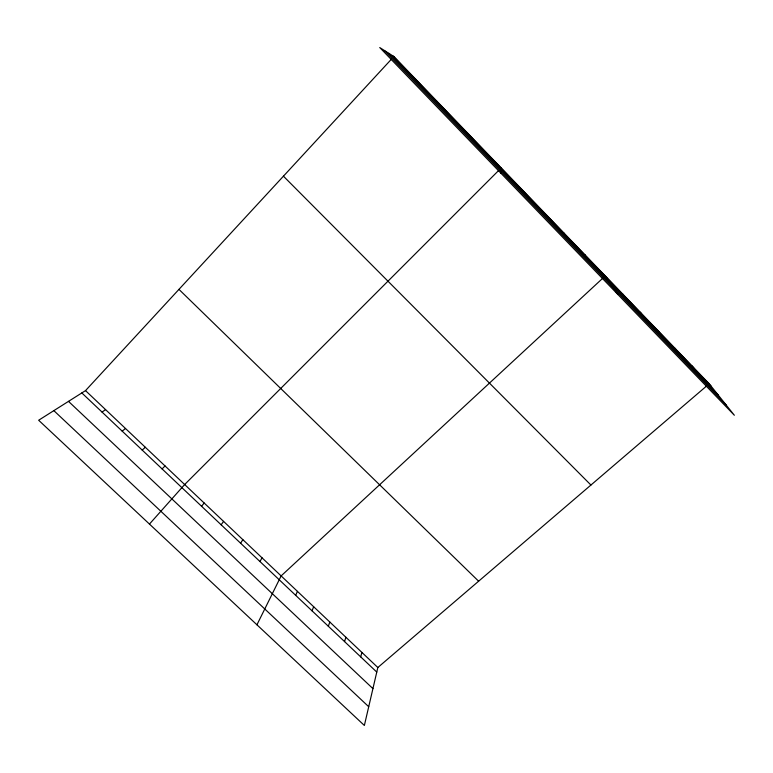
<?xml version="1.0" encoding="UTF-8"?>
<svg xmlns="http://www.w3.org/2000/svg" width="773" height="773" viewBox="0 0 773 773"><rect width="100%" height="100%" fill="white"/><g stroke="black" fill="none" stroke-linecap="round" stroke-linejoin="round"><path stroke-width="1.16" d="M500.904 173.191L501.204 167.925M706.541 386.046L377.833 667.514L364.363 725.461L38.65 420.241L85.513 390.616L391.486 59.125M360.701 656.876L361.899 652.422M344.555 641.6L345.889 637.261M328.341 626.246L329.81 622.033M312.041 610.825L313.664 606.728M295.673 595.336L297.431 591.355M256.945 624.797L281.13 575.914L605.269 275.913L617.927 294.532M259.97 561.546L262.047 557.835M240.616 543.216L242.857 539.66M221.146 524.799L223.571 521.389M201.579 506.276L204.169 503.01M149.46 524.075L184.66 484.536L498.662 170.475M162.108 468.911L165.055 465.955M142.203 450.079L145.334 447.277M122.192 431.141L125.506 428.493M102.065 412.096L105.563 409.603M436.552 101.273L437.209 101.514M414.734 78.624L415.613 79.097M53.849 410.637L368.721 706.725M68.497 401.371L372.924 688.608M85.513 390.616L377.833 667.514M81.832 392.945L376.77 672.085M178.95 289.382L478.622 581.209M283.44 176.186L590.93 485.038M392.781 55.84L711.16 386.229M388.79 53.308L718.281 395.138M384.365 50.487L726.147 404.984M692.106 366.025L693.903 368.315M674.916 348.188L676.559 350.314M657.639 330.264L659.118 332.226M640.266 312.244L641.59 314.031M622.816 294.127L623.966 295.74M584.707 254.578L585.499 255.824M564.029 233.117L564.619 234.161M543.216 211.522L543.603 212.353M522.277 189.791L522.461 190.419M393.872 56.545L379.736 47.54L734.35 415.256L709.199 383.775L393.872 56.545"/></g></svg>
